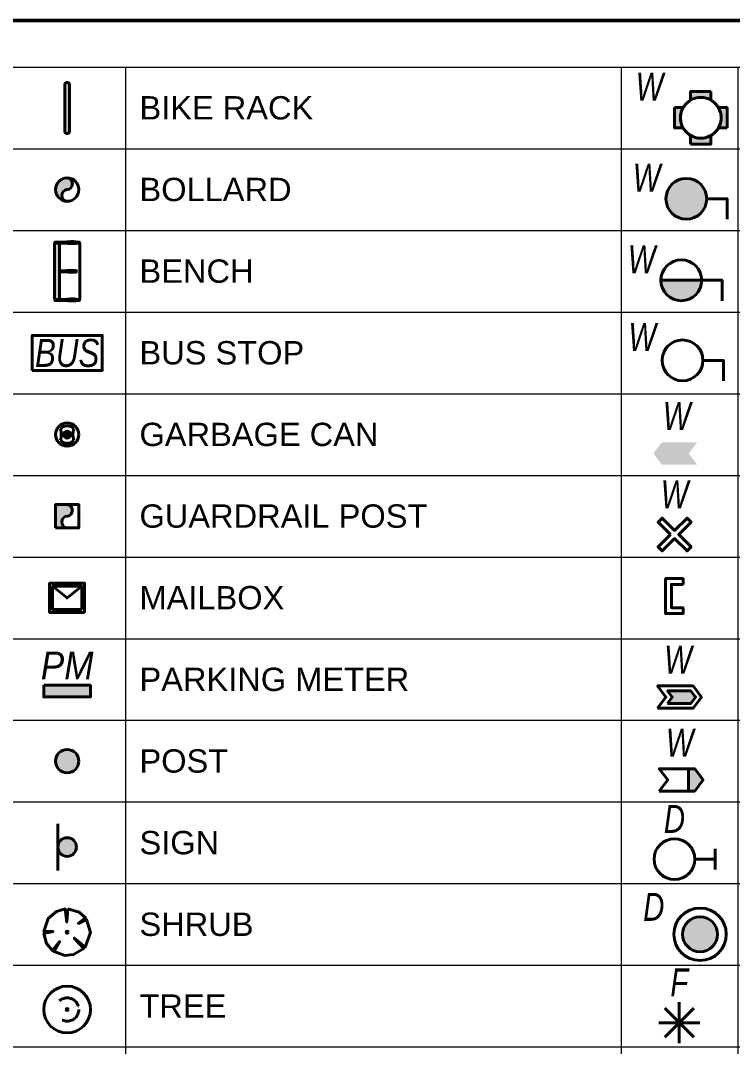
# Model space of a CAD drawing. Extents: x 2.2 to 31, y 0.8 to 21.8.
# Drawn here: x 22.775 to 25.827, y 11.402 to 15.8 of the extents above; entities that cross this region are included whole.
import ezdxf
from ezdxf.enums import TextEntityAlignment as Align

# ---------------------------------------------------------------- set-up
doc = ezdxf.new("R2010")
doc.units = 0
doc.header["$MEASUREMENT"] = 0
doc.linetypes.add('DSHD-5', pattern=[0.046875, 0.03125, -0.015625])
doc.layers.get('0').update_dxf_attribs({"lineweight": 20, "true_color": 0xfaaafa})
doc.layers.get('Defpoints').update_dxf_attribs({"color": 111, "lineweight": 20})
for name, color, linetype, lineweight in [('C-FIRE-SYMB', 160, 'Continuous', 40), ('C-GRAL-SYMB', 240, 'Continuous', 40), ('C-PLNT-SYMB', 80, 'Continuous', 40), ('C-PLNT-TREE', 80, 'Continuous', 40), ('C-PRKG-SYMB', 200, 'Continuous', 40), ('C-SIGN-SYMB', 190, 'Continuous', 40), ('C-SITE-BLRD', 190, 'Continuous', 40), ('C-SITE-BUSW-SYMB', 90, 'Continuous', 40), ('C-SITE-SYMB', 140, 'Continuous', 40), ('C-WATR-SYMB', 150, 'Continuous', 40), ('G-ANNO-TABL', 130, 'Continuous', 40), ('G-ANNO-TTBL', 130, 'Continuous', 50)]:
    doc.layers.add(name, color=color, linetype=linetype, lineweight=lineweight)
doc.layers.add('C-PLNT-TREE-HCRZ', color=253, linetype='DSHD-5', lineweight=20, plot=False)
doc.styles.add('COA', font='arial.ttf')
doc.styles.add('COA_Proposed', font='ariali.ttf', dxfattribs={"height": 2.4})

# ---------------------------------------------------------------- blocks, each defined once
blk = doc.blocks.new('*T183')
at = {"layer": 'Defpoints', "color": 8, "linetype": 'ByBlock', "lineweight": 0, "transparency": 16777216}
for p, q in [((0, 0), (7.875, 0)), ((0, 0), (0, -14.69999999999999)), ((0.5, 0), (0.5, -14.69999999999999)), ((2.625, 0), (2.625, -14.69999999999999)), ((3.125, 0), (3.125, -14.69999999999999)), ((5.25, 0), (5.25, -14.69999999999999)), ((5.75, 0), (5.75, -14.69999999999999)), ((7.875, 0), (7.875, -14.69999999999999)), ((0, -0.3499999999999996), (7.875, -0.3499999999999996)), ((0, -0.6999999999999993), (7.875, -0.6999999999999993)), ((0, -1.049999999999999), (7.875, -1.049999999999999)), ((0, -1.399999999999999), (7.875, -1.399999999999999)), ((0, -1.749999999999998), (7.875, -1.749999999999998)), ((0, -2.099999999999998), (7.875, -2.099999999999998)), ((0, -2.449999999999998), (7.875, -2.449999999999998)), ((0, -2.799999999999997), (7.875, -2.799999999999997)), ((0, -3.149999999999997), (7.875, -3.149999999999997)), ((0, -3.499999999999996), (7.875, -3.499999999999996)), ((0, -3.849999999999996), (7.875, -3.849999999999996)), ((0, -4.199999999999996), (7.875, -4.199999999999996)), ((0, -4.549999999999995), (7.875, -4.549999999999995)), ((0, -4.899999999999995), (7.875, -4.899999999999995)), ((0, -5.249999999999995), (7.875, -5.249999999999995)), ((0, -5.599999999999994), (7.875, -5.599999999999994)), ((0, -5.949999999999994), (7.875, -5.949999999999994)), ((0, -6.299999999999994), (7.875, -6.299999999999994)), ((0, -6.649999999999993), (7.875, -6.649999999999993)), ((0, -6.999999999999993), (7.875, -6.999999999999993)), ((0, -7.349999999999993), (7.875, -7.349999999999993)), ((0, -7.699999999999992), (7.875, -7.699999999999992)), ((0, -8.049999999999992), (7.875, -8.049999999999992)), ((0, -8.399999999999991), (7.875, -8.399999999999991)), ((0, -8.749999999999991), (7.875, -8.749999999999991)), ((0, -9.09999999999999), (7.875, -9.09999999999999)), ((0, -9.44999999999999), (7.875, -9.44999999999999)), ((0, -9.79999999999999), (7.875, -9.79999999999999)), ((0, -10.14999999999999), (7.875, -10.14999999999999)), ((0, -10.49999999999999), (7.875, -10.49999999999999)), ((0, -10.84999999999999), (7.875, -10.84999999999999)), ((0, -11.19999999999999), (7.875, -11.19999999999999)), ((0, -11.54999999999999), (7.875, -11.54999999999999)), ((0, -11.89999999999999), (7.875, -11.89999999999999)), ((0, -12.24999999999999), (7.875, -12.24999999999999)), ((0, -12.59999999999999), (7.875, -12.59999999999999)), ((0, -12.94999999999999), (7.875, -12.94999999999999)), ((0, -13.29999999999999), (7.875, -13.29999999999999)), ((0, -13.64999999999999), (7.875, -13.64999999999999)), ((0, -13.99999999999999), (7.875, -13.99999999999999)), ((0, -14.34999999999999), (7.875, -14.34999999999999)), ((0, -14.69999999999999), (7.875, -14.69999999999999))]:
    blk.add_line(p, q, dxfattribs=at)
at = {"layer": 'G-ANNO-TABL', "color": 0, "transparency": 16777216, "char_height": 0.1, "width": 2.005, "attachment_point": 4, "style": 'COA'}
for s, insert in [('BIKE RACK', (0.5599999999999987, -0.1750000000000007)), ('WATER AF VALVE', (3.184999999999999, -0.1750000000000007)), ('COMMUNICATION PEDESTAL', (5.809999999999999, -0.1750000000000007)), ('BOLLARD', (0.5599999999999987, -0.5250000000000004)), ('WATER AR VALVE AUTO', (3.184999999999999, -0.5250000000000004)), ('COMM. JUNCTION BOX', (5.809999999999999, -0.5250000000000004)), ('BENCH', (0.5599999999999987, -0.875)), ('WATER AR VALVE COMBO', (3.184999999999999, -0.875)), ('COMMUNICATION MANHOLE', (5.809999999999999, -0.875)), ('BUS STOP', (0.5599999999999987, -1.225)), ('WATER AR VALVE MANUAL', (3.184999999999999, -1.225)), ('COMMUNICATION POLE', (5.809999999999999, -1.225)), ('GARBAGE CAN', (0.5599999999999987, -1.574999999999999)), ('WATER BACKFLOW PREV.', (3.184999999999999, -1.574999999999999)), ('COMMUNICATION VAULT', (5.809999999999999, -1.574999999999999)), ('GUARDRAIL POST', (0.5599999999999987, -1.924999999999999)), ('WATER BOUNDARY VALVE', (3.184999999999999, -1.924999999999999)), ('FIBER OPTIC MANHOLE', (5.809999999999999, -1.924999999999999)), ('MAILBOX', (0.5599999999999987, -2.274999999999999)), ('WATR / WWTR CAP', (3.184999999999999, -2.274999999999999)), ('FIBER OPTIC JUNCTION BOX', (5.809999999999999, -2.274999999999999)), ('PARKING METER', (0.5599999999999987, -2.624999999999998)), ('WATER CHECK VLV. SINGLE', (3.184999999999999, -2.624999999999998)), ('ELECTRIC ANCHOR', (5.809999999999999, -2.624999999999998)), ('POST', (0.5599999999999987, -2.974999999999998)), ('WATER CHECK VLV. DOUBLE', (3.184999999999999, -2.974999999999998)), ('ELECTRIC JUNCTION BOX', (5.809999999999999, -2.974999999999998)), ('SIGN', (0.5599999999999987, -3.324999999999998)), ('WATER DRAINAGE VALVE', (3.184999999999999, -3.324999999999998)), ('ELECTRIC LIGHT POLE', (5.809999999999999, -3.324999999999998)), ('SHRUB', (0.5599999999999987, -3.674999999999997)), ('WATER DRAINAGE MANHOLE', (3.184999999999999, -3.674999999999997)), ('ELECTRIC MANHOLE', (5.809999999999999, -3.674999999999997)), ('TREE', (0.5599999999999987, -4.024999999999997)), ('WATER FIRE CONNECTION', (3.184999999999999, -4.024999999999997)), ('ELECTRIC METER', (5.809999999999999, -4.024999999999997)), ('WATER FIRE HYDRANT', (3.184999999999999, -4.374999999999996)), ('ELECTRIC POLE', (5.809999999999999, -4.374999999999996)), ('WATER FLOW METER', (3.184999999999999, -4.724999999999996)), ('ELECTRIC PULL BOX', (5.809999999999999, -4.724999999999996)), ('WATER HANDHOLE', (3.184999999999999, -5.074999999999996)), ('ELECTRIC VAULT', (5.809999999999999, -5.074999999999996)), ('WASTEWATER AR VALVE', (0.5599999999999987, -5.424999999999995)), ('WATER HYD. PRS. RLS. VLV.', (3.184999999999999, -5.424999999999995)), ('ELECTRIC TOWER', (5.809999999999999, -5.424999999999995)), ('WWTR BACKFLOW PRVN.', (0.5599999999999987, -5.774999999999995)), ('WATER MANHOLE', (3.184999999999999, -5.774999999999995)), ('CHILLED WATER MANHOLE', (5.809999999999999, -5.774999999999995)), ('WATR / WWTR MAT. CHANGE', (3.184999999999999, -6.124999999999995)), ('WASTEWATER CLEANOUT', (0.5599999999999987, -6.124999999999995)), ('CHILLED WATER VALVE', (5.809999999999999, -6.124999999999995)), ('WASTEWATER FLOW METER', (0.5599999999999987, -6.474999999999994)), ('WATER METER', (3.184999999999999, -6.474999999999994)), ('NATURAL GAS LIGHT', (5.809999999999999, -6.474999999999994)), ('WWTR LIFT STATION', (0.5599999999999987, -6.824999999999994)), ('WATER MONITOR WELL', (3.184999999999999, -6.824999999999994)), ('NATURAL GAS MANHOLE', (5.809999999999999, -6.824999999999994)), ('WASTEWATER MANHOLE', (0.5599999999999987, -7.174999999999994)), ('WATR / WWTR PLUG', (3.184999999999999, -7.174999999999994)), ('NATURAL GAS METER', (5.809999999999999, -7.174999999999994)), ('WASTEWATER METER', (0.5599999999999987, -7.524999999999993)), ('WATR / WWTR PROJ. SEP.', (3.184999999999999, -7.524999999999993)), ('NATURAL GAS VALVE', (5.809999999999999, -7.524999999999993)), ('WWTR SRVC. CONNECTION', (0.5599999999999987, -7.874999999999992)), ('WATER PRS. RLS. VALVE', (3.184999999999999, -7.874999999999992)), ('NATURAL GAS VENT', (5.809999999999999, -7.874999999999992)), ('WASTEWATER VAULT', (0.5599999999999987, -8.22499999999999)), ('WATER PRS. SUST. VALVE', (3.184999999999999, -8.22499999999999)), ('IRRG. CONTROL VALVE', (5.809999999999999, -8.22499999999999)), ('WASTEWATER VALVE', (0.5599999999999987, -8.57499999999999)), ('WATR / WWTR REDUCER', (3.184999999999999, -8.57499999999999)), ('SPRINKLER CONTROL VALVE', (5.809999999999999, -8.57499999999999)), ('WATER SRVC. CONNECTION', (3.184999999999999, -8.92499999999999)), ('SPRINKLER HEAD', (5.809999999999999, -8.92499999999999)), ('STORM DRAIN AREA INLET', (0.5599999999999987, -9.27499999999999)), ('WATER SHUTOFF VALVE', (3.184999999999999, -9.27499999999999)), ('IRRIGATION HOSE BIB', (5.809999999999999, -9.27499999999999)), ('DRAINAGE ARROW', (0.5599999999999987, -9.62499999999999)), ('WATER VAULT', (3.184999999999999, -9.62499999999999)), ('TRAFFIC SIGNAL MANHOLE', (5.809999999999999, -9.62499999999999)), ('STORM DRAIN CURB INLET', (0.5599999999999987, -9.974999999999989)), ('WATER VALVE', (3.184999999999999, -9.974999999999989)), ('TRAF. SIGNAL CONTROL BOX', (5.809999999999999, -9.974999999999989)), ('STORM DRAIN CLEANOUT', (0.5599999999999987, -10.32499999999999)), ('WATER VAC. RLS. VALVE', (3.184999999999999, -10.32499999999999)), ('TRAFFIC SIGNAL PULL BOX', (5.809999999999999, -10.32499999999999)), ('STORM DRAIN GRATE INLET', (0.5599999999999987, -10.67499999999999)), ('WATER WELL', (3.184999999999999, -10.67499999999999)), ('TRAF. SIGNAL / PED SIGNAL', (5.809999999999999, -10.67499999999999)), ('STORM DRAIN HEADWALL', (0.5599999999999987, -11.02499999999999)), ('TRAF. SIGNAL LIGHT & SIGN.', (5.809999999999999, -11.02499999999999)), ('STORM DRAIN MANHOLE', (0.5599999999999987, -11.37499999999999)), ('TRAF. SIGNAL SIGN. EXTEND.', (5.809999999999999, -11.37499999999999)), ('STORM DRAIN WINGWALL', (0.5599999999999987, -11.72499999999999)), ('RECLAIMED WATER MANH.', (0.5599999999999987, -12.42499999999999)), ('RECLAIMED WATER METER', (0.5599999999999987, -12.77499999999999)), ('RECLAIMED WATER VALVE', (0.5599999999999987, -13.12499999999999))]:
    blk.add_mtext(s, dxfattribs=dict(at, insert=insert))
blk = doc.blocks.new('SITE_BKRK_P')
at = {"linetype": 'ByBlock', "lineweight": -2}
h = blk.add_hatch(color=0, dxfattribs=at)
h.dxf.hatch_style = 1
h.paths.add_polyline_path([(0.2000000000000004, 2, 1), (-0.1999999999999996, 2), (-0.2000000000000004, -2, 1), (0.1999999999999996, -2)])
at = {"color": 0, "linetype": 'ByBlock', "lineweight": -2}
for points in [[(-0.1999999999999997, 2), (-0.2000000000000004, -2)], [(0.2000000000000004, 2), (0.1999999999999997, -2)]]:
    blk.add_lwpolyline(points, dxfattribs=at)
for centre, start, end in [((3.673940397442059e-16, 2), 0, 180), ((-3.673940397442059e-16, -2), 180, 0)]:
    blk.add_arc(centre, 0.2, start, end, dxfattribs=at)
blk = doc.blocks.new('SITE_BLRD_P')
at = {"linetype": 'ByBlock', "lineweight": -2}
h = blk.add_hatch(color=0, dxfattribs=at)
h.dxf.hatch_style = 1
edge = h.paths.add_edge_path()
edge.add_ellipse((-0.003389926523266647, 0.5007464529024334), major_axis=(0, 0.4993485140822253), ratio=0.9011742046075273, start_angle=180, end_angle=360)
edge.add_arc((-2.220446049250313e-16, 1.110223024625157e-16), 1, 89.97554004810198, 180)
edge.add_arc((0, -2.220446049250313e-16), 1, 180, 266.9394738149492)
edge.add_ellipse((-0.003389926523266647, -0.5001407003234446), major_axis=(0, -0.5015386391439691), ratio=0.8972389460721595, start_angle=180, end_angle=353.6205101555203, ccw=False)
at = {"color": 0, "linetype": 'ByBlock', "lineweight": -2}
blk.add_circle((0, -1.818989403545857e-16), 1, dxfattribs=at)
at = {"color": 0, "linetype": 'ByBlock', "lineweight": -2, "extrusion": (0, 0, -1)}
for centre, major_axis, ratio in [((-0.003389926523266647, 0.5007464529024334), (0, 0.4993485140822253), 0.9011742046075273), ((-0.003389926523266647, -0.5001407003234446), (0, -0.5015386391439691), 0.8972389460721595)]:
    blk.add_ellipse(centre, major_axis=major_axis, ratio=ratio, start_param=0, end_param=3.141592653589793, dxfattribs=at)
blk = doc.blocks.new('SITE_BNCH_P')
at = {"linetype": 'ByBlock', "lineweight": -2}
h = blk.add_hatch(color=0, dxfattribs=at)
h.dxf.hatch_style = 1
h.paths.add_polyline_path([(-0.66477920960421, 2.371731267552129, 0.4142135624028763), (-0.6975862740737043, 2.404540869713283), (-1.041590782439167, 2.404554173897554, 0.4142135624163854), (-1.074400384596985, 2.37174710942321), (-1.074583832699395, -2.371663998536339, 0.414213561271814), (-1.041776768348411, -2.404473600689303), (-0.6977722611663814, -2.404486906116145, 0.4142135634013054), (-0.6649626588900532, -2.371679841649991)])
edge = h.paths.add_edge_path()
edge.add_ellipse((0.7682480100214645, 0.05453222542167207), major_axis=(-0.01567998060415523, 6.064156746205169e-07), ratio=0.8326257459805579, start_angle=199.8666469163038, end_angle=262.1931668638703)
edge.add_ellipse((0.4304256434655744, -1.996544425501582), major_axis=(-2.502124564492856, 9.676845871603997e-05), ratio=0.8326257459805579, start_angle=262.1931668638702, end_angle=278.2771290705795)
edge.add_ellipse((-0.2898325813966154, 2.126747322287925), major_axis=(-2.502124564492856, 9.676845871603997e-05), ratio=0.8326257459805579, start_angle=90, end_angle=98.27712907055559, ccw=False)
edge.add_line((-0.2899131420792952, 0.04341399035289362), (-0.6648692556642591, 0.04342849104593227))
edge.add_line((-0.6648692556642591, 0.04342849104593227), (-0.6648726128299961, -0.04337706493637339))
edge.add_line((-0.6648726128299961, -0.04337706493637339), (-0.2899163137842868, -0.04339156656790766))
edge.add_ellipse((-0.2899970827656393, -2.12672489663195), major_axis=(-2.502124564492856, 9.676845871603997e-05), ratio=0.8326257459805579, start_angle=261.7228709294443, end_angle=270.0000000000236, ccw=False)
edge.add_ellipse((0.4305800716496299, 1.996511125471297), major_axis=(-2.502124564492856, 9.676845871603997e-05), ratio=0.8326257459805579, start_angle=81.72287092944431, end_angle=90)
edge.add_ellipse((0.4305800716496299, 1.996511125471297), major_axis=(-2.502124564492856, 9.676845871603997e-05), ratio=0.8326257459805579, start_angle=90, end_angle=97.80683313612968)
edge.add_ellipse((0.7682437892675557, -0.0545916471875335), major_axis=(-0.01567998060415523, 6.064156746205169e-07), ratio=0.8326257459805579, start_angle=97.80683313612978, end_angle=160.133353083698)
edge.add_ellipse((0.5868915892541219, -2.269802394281831e-05), major_axis=(-0.2085103803744047, 8.064038226325086e-06), ratio=0.8326257459805573, start_angle=160.1333530836962, end_angle=199.8666469163038)
h = blk.add_hatch(color=0, dxfattribs=at)
h.dxf.hatch_style = 1
edge = h.paths.add_edge_path()
edge.add_ellipse((0.5869865953326177, 2.456574522026814), major_axis=(-0.2085103803744047, 8.064038226325086e-06), ratio=0.8326257459805573, start_angle=165.5224881275829, end_angle=199.8666469163038)
edge.add_ellipse((0.7683430216878957, 2.511129446403751), major_axis=(-0.01567998060415523, 6.064156746205169e-07), ratio=0.8326257459805579, start_angle=199.866646916302, end_angle=262.1931668638703)
edge.add_ellipse((0.4305206588572961, 0.4600527954804973), major_axis=(-2.502124564492856, 9.676845871603997e-05), ratio=0.8326257459805579, start_angle=262.1931668638703, end_angle=270.0000000000236)
edge.add_ellipse((0.4305206588572961, 0.4600527954804973), major_axis=(-2.502124564492856, 9.676845871603997e-05), ratio=0.8326257459805579, start_angle=270, end_angle=278.2771290705557)
edge.add_ellipse((-0.2897375771807649, 4.583344543270004), major_axis=(-2.502124564492856, 9.676845871603997e-05), ratio=0.8326257459805579, start_angle=90, end_angle=98.27712907055547, ccw=False)
edge.add_line((-0.2898181397228772, 2.500011211335189), (-1.038042502993695, 2.500040147528107))
edge.add_ellipse((-1.038043004202102, 2.48701931496881), major_axis=(-0.01563827852808042, 6.048028669752401e-07), ratio=0.8326257459805578, start_angle=270, end_angle=355.0000000000002)
edge.add_line((-1.053621732721131, 2.488154754068826), (-1.058759494429174, 2.439277059929677))
edge.add_line((-1.058759494429174, 2.439277059929677), (-1.057272624838256, 2.425121328268354))
edge.add_ellipse((-1.041693811046877, 2.426255566597151), major_axis=(-0.01563827852808042, 6.048028669752401e-07), ratio=0.8326257459805578, start_angle=4.999999999999817, end_angle=90)
edge.add_line((-1.041694314621315, 2.413234733271856), (-0.2898216521101119, 2.413205656290137))
edge.add_ellipse((-0.2899020785497886, 0.3298723224874844), major_axis=(-2.502124564492856, 9.676845871603997e-05), ratio=0.8326257459805579, start_angle=261.7228709294443, end_angle=270.0000000000236, ccw=False)
edge.add_ellipse((0.430675083316061, 4.453108346919038), major_axis=(-2.502124564492856, 9.676845871603997e-05), ratio=0.8326257459805579, start_angle=81.72287092944441, end_angle=97.80683313612968)
edge.add_ellipse((0.7683387972086966, 2.402005572397562), major_axis=(-0.01567998060415523, 6.064156746205169e-07), ratio=0.8326257459805579, start_angle=97.80683313612968, end_angle=160.1333530836962)
edge.add_ellipse((0.5869865953326177, 2.456574522026814), major_axis=(-0.2085103803744047, 8.064038226325086e-06), ratio=0.8326257459805573, start_angle=160.1333530836962, end_angle=162.5423985160968)
edge.add_ellipse((0.5869865953326177, 2.456574522026814), major_axis=(-0.2085103803744047, 8.064038226325086e-06), ratio=0.8326257459805573, start_angle=162.5423985160968, end_angle=165.5224881275829)
h = blk.add_hatch(color=0, dxfattribs=at)
h.dxf.hatch_style = 1
edge = h.paths.add_edge_path()
edge.add_ellipse((1.038234214864437, 2.486939016802076), major_axis=(-0.01563827852808042, 6.048028669752401e-07), ratio=0.8326257459805578, start_angle=184.9999999999998, end_angle=270.0000000000236)
edge.add_line((1.038234724300201, 2.49995984889525), (0.7888081220082911, 2.499969496358834))
edge.add_ellipse((0.5869865953326177, 2.456574522026814), major_axis=(-0.2085103803744047, 8.064038226325086e-06), ratio=0.8326257459805573, start_angle=165.5224881275829, end_angle=199.8666469163038, ccw=False)
edge.add_line((0.7888742247117864, 2.413163937224187), (1.041879813464607, 2.413154151818243))
edge.add_ellipse((1.0418803222555, 2.426174986239677), major_axis=(-0.01563827852808042, 6.048028669752401e-07), ratio=0.8326257459805578, start_angle=90, end_angle=175.0000000000002)
edge.add_line((1.057459051194393, 2.425039549737008), (1.058947017054113, 2.439195159422453))
edge.add_line((1.058947017054113, 2.439195159422453), (1.053813025880111, 2.488073261961008))
h = blk.add_hatch(color=0, dxfattribs=at)
h.dxf.hatch_style = 1
edge = h.paths.add_edge_path()
edge.add_ellipse((0.5867965794503358, -2.456619919006022), major_axis=(-0.2085103803744047, 8.064038226325086e-06), ratio=0.8326257459805573, start_angle=160.1333530836962, end_angle=197.4576048678299)
edge.add_ellipse((0.5867965794503358, -2.456619919006022), major_axis=(-0.2085103803744047, 8.064038226325086e-06), ratio=0.8326257459805573, start_angle=197.4576048678299, end_angle=199.8666469163038)
edge.add_ellipse((0.7681530039429687, -2.40206499649173), major_axis=(-0.01567998060415523, 6.064156746205169e-07), ratio=0.8326257459805579, start_angle=199.8666469163038, end_angle=262.1931668638702)
edge.add_ellipse((0.4303306392497239, -4.453141646949323), major_axis=(-2.502124564492856, 9.676845871603997e-05), ratio=0.8326257459805579, start_angle=262.1931668638702, end_angle=278.2771290705795)
edge.add_ellipse((-0.2899275986509819, -0.3298499000911378), major_axis=(-2.502124564492856, 9.676845871603997e-05), ratio=0.8326257459805579, start_angle=90, end_angle=98.27712907055559, ccw=False)
edge.add_line((-0.2900080450424839, -2.413183230633246), (-1.041880974559187, -2.413154152574684))
edge.add_ellipse((-1.041881478133625, -2.426174985899979), major_axis=(-0.01563827852808042, 6.048028669752401e-07), ratio=0.8326257459805578, start_angle=270, end_angle=354.9999999999999)
edge.add_line((-1.057460204388151, -2.425039542976919), (-1.058948167344303, -2.439195159082755))
edge.add_line((-1.058948167344303, -2.439195159082755), (-1.053814177741262, -2.488073265795272))
edge.add_ellipse((-1.038235370742563, -2.486939015996716), major_axis=(-0.01563827852808042, 6.048028669752401e-07), ratio=0.8326257459805578, start_angle=5.00000000000002, end_angle=90)
edge.add_line((-1.038235869492726, -2.499959850884271), (-0.2900113970224546, -2.499988787081413))
edge.add_ellipse((-0.2900920944320704, -4.58332211761403), major_axis=(-2.502124564492856, 9.676845871603997e-05), ratio=0.8326257459805579, start_angle=261.7228709294443, end_angle=270.0000000000236, ccw=False)
edge.add_ellipse((0.4304850655711341, -0.4600860941137981), major_axis=(-2.502124564492856, 9.676845871603997e-05), ratio=0.8326257459805579, start_angle=81.72287092944437, end_angle=90)
edge.add_ellipse((0.4304850655711341, -0.4600860941137981), major_axis=(-2.502124564492856, 9.676845871603997e-05), ratio=0.8326257459805579, start_angle=90, end_angle=97.80683313612975)
edge.add_ellipse((0.7681487831890599, -2.511188868635274), major_axis=(-0.01567998060415523, 6.064156746205169e-07), ratio=0.8326257459805579, start_angle=97.80683313612978, end_angle=160.133353083698)
h = blk.add_hatch(color=0, dxfattribs=at)
h.dxf.hatch_style = 1
edge = h.paths.add_edge_path()
edge.add_line((1.058758340413694, -2.439277058658657), (1.057271473601055, -2.425121337577278))
edge.add_ellipse((1.041692657031397, -2.426255566723114), major_axis=(-0.01563827852808042, 6.048028669752401e-07), ratio=0.8326257459805578, start_angle=185, end_angle=270.0000000000236)
edge.add_line((1.041693166761671, -2.413234734164074), (0.7885730243611282, -2.413224943395764))
edge.add_ellipse((0.5867965794503358, -2.456619919006022), major_axis=(-0.2085103803744047, 8.064038226325086e-06), ratio=0.8326257459805573, start_angle=160.1333530836962, end_angle=197.4576048678299, ccw=False)
edge.add_line((0.7885663068333014, -2.500030499714546), (1.038041345284898, -2.500040147653856))
edge.add_ellipse((1.038041850186622, -2.48701931416345), major_axis=(-0.01563827852808042, 6.048028669752401e-07), ratio=0.8326257459805578, start_angle=90, end_angle=175)
edge.add_line((1.053620576745403, -2.488154756054642), (1.058758340413694, -2.439277058658657))
at = {"color": 0, "linetype": 'ByBlock', "lineweight": -2}
for p, q in [((-1.074400384596985, 2.371747109423211), (-1.074583832699395, -2.371663998536338)), ((-1.053621732373612, 2.488154757374917), (-1.058759494429174, 2.439277059929677)), ((-1.057272624900064, 2.425121328856794), (-1.058759494429174, 2.439277059929677)), ((-0.2898215079712014, 2.413205656284562), (-1.041694314621315, 2.413234733271856)), ((-0.6975862740737044, 2.404540869713283), (-1.041590782439167, 2.404554173897554)), ((-0.2898181496219969, 2.500011211335572), (-1.038042499425267, 2.500040147527969)), ((-0.7711696780100172, 2.500029827076857), (-0.9963183316549005, 2.500038532614624)), ((-0.66477920960421, 2.371731267552129), (-0.6649626588900532, -2.37167984164999)), ((1.064159581076234, 2.40447273483939), (0.7858908085668359, 2.404483500863305)), ((1.0418798230666, 2.413154151817872), (0.7888742252887202, 2.413163937224165)), ((1.038234715915982, 2.499959848895574), (0.7888775836379247, 2.499969493672158)), ((1.053813026854979, 2.488073252679788), (1.058947017054113, 2.439195159422453)), ((1.05745905042701, 2.425039542436586), (1.058947017054113, 2.439195159422453)), ((1.074584766862475, 2.395791776071614), (1.074399450433906, -2.395874886958487)), ((-0.2899131575631377, 0.04341399035349247), (-0.6648692569351435, 0.04342849104598138)), ((-0.2899165140496973, -0.04339156656016199), (-0.6648726134217029, -0.0433770649363505)), ((-1.074575227432152, -2.046818771998486), (-1.074571269311209, -2.046822066086433)), ((-1.05746020444249, -2.425039543493872), (-1.058948167344303, -2.439195159082755)), ((-1.053814179007814, -2.488073253737074), (-1.058948167344303, -2.439195159082755)), ((-0.2900081655042788, -2.413183230628587), (-1.041880974559187, -2.413154152574684)), ((-0.6977722611663815, -2.404486906116145), (-1.041776768348411, -2.404473600689302)), ((-0.2900115219908381, -2.49998878707658), (-1.038235871794108, -2.499959850884182)), ((-0.7713630503788584, -2.499970170403972), (-0.9965117040237419, -2.499961463003559)), ((1.063973597820701, -2.404555040597897), (0.7857048175856437, -2.404544273265582)), ((1.038041347272431, -2.500040147653933), (0.7886842131317287, -2.500030504274332)), ((1.041693163670877, -2.413234734163955), (0.788687567755643, -2.413224947826339)), ((1.053620576495486, -2.488154758432203), (1.058758340413694, -2.439277058658657)), ((1.057271472747229, -2.425121329448419), (1.058758340413694, -2.439277058658657))]:
    blk.add_line(p, q, dxfattribs=at)
for centre, start, end in [((-1.041592051283329, 2.371745840583898), 89.99778411738899, 179.9977841258573), ((-0.697587542917866, 2.371732536399627), 359.9977841115631, 89.99778411738897), ((-1.041775499385739, -2.371665267375652), 179.9977841258573, 269.9977839104245), ((-0.6977709922037092, -2.371678572802493), 269.9977839104245, 359.9977841115631)]:
    blk.add_arc(centre, 0.03280833333819198, start, end, dxfattribs=at)
for centre, major_axis, ratio, start_param, end_param in [((-1.041693811046877, 2.426255566597151), (-0.01563827852808033, 6.048028669752492e-07), 0.832625745980558, 0.08726646259971328, 1.570796326794897), ((-1.038043004202102, 2.48701931496881), (-0.01563827852808033, 6.048028669752492e-07), 0.832625745980558, 4.71238898038469, 6.195918844579873), ((-0.2899020785497886, 0.3298723224874844), (-2.502124564492856, 9.676845871603997e-05), 0.8326257459805579, 4.567925825490954, 4.712388980385102), ((-0.2897375771807649, 4.583344543270004), (-2.502124564492856, 9.676845871603997e-05), 0.8326257459805579, 1.570796326794897, 1.715259481688629), ((0.430675083316061, 4.453108346919038), (-2.502124564492856, 9.676845871603997e-05), 0.8326257459805579, 1.426333171901164, 1.707051269174154), ((0.4305206588572961, 0.4600527954804973), (-2.502124564492856, 9.676845871603997e-05), 0.8326257459805579, 4.71238898038469, 4.856852135278425), ((0.4305206588572961, 0.4600527954804973), (-2.502124564492856, 9.676845871603997e-05), 0.8326257459805579, 4.576134038005431, 4.712388980385102), ((0.7683387972086966, 2.402005572397562), (-0.01567998060415523, 6.064156746205169e-07), 0.8326257459805577, 1.707051269174154, 2.794854253569113), ((0.7683430216878957, 2.511129446403751), (-0.01567998060415523, 6.064156746205169e-07), 0.8326257459805577, 3.488331053610442, 4.576134038005431), ((0.5869865953326177, 2.456574522026814), (-0.2085103803744047, 8.064038226325086e-06), 0.8326257459805574, 2.794854253569113, 3.488331053610472), ((1.038234214864437, 2.486939016802076), (-0.01563827852808033, 6.048028669752492e-07), 0.832625745980558, 3.228859116189506, 4.712388980385102), ((1.0418803222555, 2.426174986239677), (-0.01563827852808033, 6.048028669752492e-07), 0.832625745980558, 1.570796326794897, 3.054326190990079), ((1.064159245800107, 2.395792178868628), (-0.01042551901872024, 4.032019113168334e-07), 0.832625745980557, 3.141592653589793, 4.712388980385102), ((-0.2898325813966154, 2.126747322287925), (-2.502124564492856, 9.676845871603997e-05), 0.8326257459805579, 1.570796326794897, 1.715259481688631), ((0.4304256434655744, -1.996544425501582), (-2.502124564492856, 9.676845871603997e-05), 0.8326257459805579, 4.576134038005431, 4.856852135278841), ((0.7682480100214645, 0.05453222542167207), (-0.01567998060415523, 6.064156746205169e-07), 0.8326257459805577, 3.488331053610473, 4.576134038005431), ((0.5868915892541219, -2.269802394281831e-05), (-0.2085103803744047, 8.064038226325086e-06), 0.8326257459805574, 2.794854253569113, 3.488331053610472), ((-0.2899970827656393, -2.12672489663195), (-2.502124564492856, 9.676845871603997e-05), 0.8326257459805579, 4.567925825490954, 4.712388980385102), ((0.4305800716496299, 1.996511125471297), (-2.502124564492856, 9.676845871603997e-05), 0.8326257459805579, 1.426333171901162, 1.570796326794897), ((0.4305800716496299, 1.996511125471297), (-2.502124564492856, 9.676845871603997e-05), 0.8326257459805579, 1.570796326794897, 1.707051269174154), ((0.7682437892675557, -0.0545916471875335), (-0.01567998060415523, 6.064156746205169e-07), 0.8326257459805577, 1.707051269174156, 2.794854253569144), ((-1.041881478133625, -2.426174985899979), (-0.01563827852808033, 6.048028669752492e-07), 0.832625745980558, 4.71238898038469, 6.195918844579868), ((-1.038235370742563, -2.486939015996716), (-0.01563827852808033, 6.048028669752492e-07), 0.832625745980558, 0.08726646259971683, 1.570796326794897), ((-0.2900920944320704, -4.58332211761403), (-2.502124564492856, 9.676845871603997e-05), 0.8326257459805579, 4.567925825490954, 4.712388980385102), ((-0.2899275986509819, -0.3298499000911378), (-2.502124564492856, 9.676845871603997e-05), 0.8326257459805579, 1.570796326794897, 1.71525948168863), ((0.4304850655711341, -0.4600860941137981), (-2.502124564492856, 9.676845871603997e-05), 0.8326257459805579, 1.426333171901163, 1.570796326794897), ((0.4303306392497239, -4.453141646949323), (-2.502124564492856, 9.676845871603997e-05), 0.8326257459805579, 4.576134038005431, 4.856852135278841), ((0.4304850655711341, -0.4600860941137981), (-2.502124564492856, 9.676845871603997e-05), 0.8326257459805579, 1.570796326794897, 1.707051269174156), ((0.7681487831890599, -2.511188868635274), (-0.01567998060415523, 6.064156746205169e-07), 0.8326257459805577, 1.707051269174156, 2.794854253569144), ((0.7681530039429687, -2.40206499649173), (-0.01567998060415523, 6.064156746205169e-07), 0.8326257459805577, 3.488331053610473, 4.576134038005431), ((0.5867965794503358, -2.456619919006022), (-0.2085103803744047, 8.064038226325086e-06), 0.8326257459805574, 2.794854253569113, 3.488331053610472), ((1.038041850186622, -2.48701931416345), (-0.01563827852808033, 6.048028669752492e-07), 0.832625745980558, 1.570796326794897, 3.054326190990077), ((1.041692657031397, -2.426255566723114), (-0.01563827852808033, 6.048028669752492e-07), 0.832625745980558, 3.228859116189509, 4.712388980385102), ((1.063973933096827, -2.395874483695812), (-0.01042551901872024, 4.032019113168334e-07), 0.832625745980557, 1.570796326794897, 3.141592653589793)]:
    blk.add_ellipse(centre, major_axis=major_axis, ratio=ratio, start_param=start_param, end_param=end_param, dxfattribs=at)
blk = doc.blocks.new('SITE_BUS_P')
at = {"color": 0, "linetype": 'ByBlock', "lineweight": -2}
blk.add_lwpolyline([(-3.000000000000001, 0), (3.000000000000001, 0), (3.000000000000001, 3), (-3.000000000000001, 3)], close=True, dxfattribs=at)
at = {"color": 0, "linetype": 'ByBlock', "lineweight": -2, "style": 'COA_Proposed', "width": 0.8}
blk.add_text('BUS', height=2.4, dxfattribs=at).set_placement((0, 1.5), align=Align.MIDDLE_CENTER)
blk = doc.blocks.new('SITE_GCAN_P')
at = {"linetype": 'ByBlock', "lineweight": -2}
h = blk.add_hatch(color=0, dxfattribs=at)
h.dxf.hatch_style = 1
h.paths.add_polyline_path([(0.3, 0, 1), (-0.3, 0, 1)])
at = {"color": 0, "linetype": 'ByBlock', "lineweight": -2}
for radius in [1, 0.3]:
    blk.add_circle((0, 0), radius, dxfattribs=at)
for centre, radius, start, end in [((0, 0), 0.75, 39.57121945723089, 140.4287805427691), ((-2, 0), 1.5, 341.4266502812568, 18.57334971874323), ((2, 0), 1.5, 161.4266502812568, 198.5733497187432), ((0, 0), 0.75, 219.5712194572309, 320.4287805427691)]:
    blk.add_arc(centre, radius, start, end, dxfattribs=at)
blk = doc.blocks.new('SITE_GRPT_P')
at = {"linetype": 'ByBlock', "lineweight": -2}
h = blk.add_hatch(color=0, dxfattribs=at)
h.dxf.hatch_style = 1
edge = h.paths.add_edge_path()
edge.add_ellipse((-0.003389926523266647, 0.5007464529024334), major_axis=(0, 0.4993485140822253), ratio=0.9011742046075273, start_angle=180, end_angle=358.882547794997)
edge.add_line((0.005385966191072844, 0.9999999999999998), (-1, 0.9999999999999998))
edge.add_line((-1, 0.9999999999999998), (-1, -1))
edge.add_line((-1, -1), (-0.04018424054483327, -1))
edge.add_ellipse((-0.003389926523266647, -0.5001407003234446), major_axis=(0, -0.5015386391439691), ratio=0.8972389460721595, start_angle=180, end_angle=355.309966603586, ccw=False)
at = {"color": 0, "linetype": 'ByBlock', "lineweight": -2}
blk.add_lwpolyline([(-1, -1), (1, -1), (1, 0.9999999999999998), (-1, 0.9999999999999998)], close=True, dxfattribs=at)
at = {"color": 0, "linetype": 'ByBlock', "lineweight": -2, "extrusion": (0, 0, -1)}
for centre, major_axis, ratio in [((-0.003389926523266647, 0.5007464529024334), (0, 0.4993485140822253), 0.9011742046075273), ((-0.003389926523266647, -0.5001407003234446), (0, -0.5015386391439691), 0.8972389460721595)]:
    blk.add_ellipse(centre, major_axis=major_axis, ratio=ratio, start_param=0, end_param=3.141592653589793, dxfattribs=at)
blk = doc.blocks.new('SITE_MAIL_P')
at = {"color": 0, "linetype": 'ByBlock', "lineweight": -2, "flags": 128}
for points in [[(1.5, -1.250000000000001), (1.5, 1.249999999999998), (-1.499999999999998, 1.250000000000001), (-1.500000000000002, -1.249999999999999)], [(1.25, -1.000000000000001), (1.25, 0.9999999999999989), (-1.249999999999999, 1.000000000000001), (-1.250000000000002, -0.9999999999999991)]]:
    blk.add_lwpolyline(points, close=True, dxfattribs=at)
blk.add_lwpolyline([(-1.249999999999999, 1.000000000000001), (-1.249999999999999, 1.000000000000001), (0, 0), (1.25, 0.9999999999999989)], dxfattribs=at)
blk = doc.blocks.new('SITE_PMTR_P')
at = {"linetype": 'ByBlock', "lineweight": -2}
h = blk.add_hatch(color=0, dxfattribs=at)
h.dxf.hatch_style = 1
h.paths.add_polyline_path([(2, 0.4999999999999996), (-2, 0.5000000000000002), (-2, -0.4999999999999996), (2, -0.5000000000000004)])
at = {"color": 0, "linetype": 'ByBlock', "lineweight": -2}
blk.add_lwpolyline([(-2, 0.5000000000000002), (-2, -0.4999999999999996), (2, -0.5000000000000004), (2, 0.4999999999999996)], close=True, dxfattribs=at)
at = {"color": 0, "linetype": 'ByBlock', "lineweight": -2, "style": 'COA_Proposed', "width": 0.9}
blk.add_text('PM', height=2.4, dxfattribs=at).set_placement((0, 1), align=Align.CENTER)
blk = doc.blocks.new('SITE_POST_P')
at = {"linetype": 'ByBlock', "lineweight": -2}
h = blk.add_hatch(color=0, dxfattribs=at)
h.dxf.hatch_style = 1
h.paths.add_polyline_path([(1, -1.942890293094024e-16, 1), (-1, -1.942890293094024e-16, 1)])
at = {"color": 0, "linetype": 'ByBlock', "lineweight": -2}
blk.add_circle((0, -1.818989403545857e-16), 1, dxfattribs=at)
blk = doc.blocks.new('SITE_SIGN_P')
at = {"linetype": 'ByBlock', "lineweight": -2}
h = blk.add_hatch(color=0, dxfattribs=at)
h.dxf.hatch_style = 1
h.paths.add_polyline_path([(-0.7999968077932139, 0, 1), (0.7999968077932138, 0, 1)])
at = {"color": 0, "linetype": 'ByBlock', "lineweight": -2}
blk.add_lwpolyline([(-0.8000000000000004, 2.0002), (-0.8000000000000004, -1.9998)], dxfattribs=at)
blk.add_circle((0, 0), 0.7999968077932139, dxfattribs=at)
blk = doc.blocks.new('PLNT_SHRB_P')
at = {"color": 0, "linetype": 'ByBlock', "lineweight": -2, "flags": 128}
blk.add_lwpolyline([(0.03141666666666667, 0.9950833333333334), (-0.01441666666666667, 0.438), (-0.08358333333333334, 0.9975), (-0.458, 0.89225), (-0.8201666666666668, 0.5815), (-0.9963333333333334, 0.02358333333333333), (-0.6011666666666667, 0.02641666666666667), (-0.99875, -0.05475), (-0.8788333333333335, -0.4780833333333334), (-0.622, -0.7888333333333334), (-0.3209166666666667, -0.40275), (-0.5583333333333335, -0.8328333333333334), (-0.09825, -0.9942500000000001), (0.27375, -0.9600833333333334), (0.71175, -0.70075), (0.3009166666666667, -0.2538333333333334), (0.768, -0.6395000000000001), (1.0015, -0.008583333333333335), (0.8263333333333335, 0.5519166666666667), (0.4848333333333334, 0.37675), (0.7825833333333334, 0.6219166666666667), (0.5085833333333334, 0.8580833333333334), (0.03141666666666667, 0.9950833333333334)], close=True, dxfattribs=at)
at = {"color": 0, "linetype": 'ByBlock', "lineweight": -2}
for radius in [0.04166666666666666, 0.04166666666669621]:
    blk.add_circle((0, 0), radius, dxfattribs=at)
blk = doc.blocks.new('PLNT_TREE_P')
at = {"linetype": 'ByBlock', "lineweight": -2}
h = blk.add_hatch(color=0, dxfattribs=at)
h.dxf.hatch_style = 1
h.paths.add_polyline_path([(0.0416666, 2.185751579730777e-16, 1), (-0.0416666, 2.185751579730777e-16, 1)])
at = {"color": 0, "linetype": 'ByBlock', "lineweight": -2}
for centre, radius in [((3.308722450212111e-32, 1.818989403545857e-16), 1), ((3.970466940254533e-32, 2.182787284255028e-16), 0.0416666)]:
    blk.add_circle(centre, radius, dxfattribs=at)
blk.add_point((0, 0), dxfattribs=at)
at = {"layer": 'C-PLNT-TREE-HCRZ', "color": 0, "lineweight": -2}
blk.add_circle((3.308722450212111e-32, 1.818989403545857e-16), 0.5, dxfattribs=at)
blk = doc.blocks.new('*U294')
at = {"linetype": 'ByBlock', "lineweight": -2}
h = blk.add_hatch(color=0, dxfattribs=at)
h.dxf.hatch_style = 1
h.paths.add_polyline_path([(0.875, 2.25), (-0.875, 2.25), (-0.875, 1.515544456622768, -0.2679491924311227), (0.875, 1.515544456622768)])
h = blk.add_hatch(color=0, dxfattribs=at)
h.dxf.hatch_style = 1
h.paths.add_polyline_path([(-2.25, 0.8750000000000002), (-2.25, -0.8749999999999998), (-1.515544456622768, -0.875, -0.2679491924311227), (-1.515544456622768, 0.875)])
h = blk.add_hatch(color=0, dxfattribs=at)
h.dxf.hatch_style = 1
h.paths.add_polyline_path([(2.25, -0.875), (2.25, 0.875), (1.515544456622767, 0.8750000000000002, -0.2679491924311227), (1.515544456622768, -0.8749999999999998)])
h = blk.add_hatch(color=0, dxfattribs=at)
h.dxf.hatch_style = 1
h.paths.add_polyline_path([(-0.8750000000000003, -2.25), (0.8749999999999997, -2.25), (0.8749999999999999, -1.515544456622768, -0.2679491924311227), (-0.8750000000000001, -1.515544456622768)])
at = {"color": 0, "linetype": 'ByBlock', "lineweight": -2}
for points in [[(0.875, 2.25), (-0.875, 2.25), (-0.875, 1.515544456622768, -0.2679491924311227), (0.875, 1.515544456622768), (0.875, 2.25)], [(-2.25, 0.8750000000000002), (-2.25, -0.8749999999999998), (-1.515544456622768, -0.875, -0.2679491924311227), (-1.515544456622768, 0.875), (-2.25, 0.8750000000000002)], [(2.25, -0.875), (2.25, 0.875), (1.515544456622767, 0.8750000000000002, -0.2679491924311227), (1.515544456622768, -0.8749999999999998), (2.25, -0.875)], [(-0.8750000000000003, -2.25), (0.8749999999999997, -2.25), (0.8749999999999999, -1.515544456622768, -0.2679491924311227), (-0.8750000000000001, -1.515544456622768), (-0.8750000000000003, -2.25)]]:
    blk.add_lwpolyline(points, format="xyb", close=True, dxfattribs=at)
blk.add_circle((0, 0), 1.75, dxfattribs=at)
at = {"color": 0, "linetype": 'ByBlock', "lineweight": -2, "style": 'COA_Proposed', "width": 0.75}
blk.add_text('W', height=2.4, dxfattribs=at).set_placement((-4.391171644137444, 1.47634661288533), align=Align.CENTER)
blk = doc.blocks.new('*U295')
at = {"linetype": 'ByBlock', "lineweight": -2}
h = blk.add_hatch(color=0, dxfattribs=at)
h.dxf.hatch_style = 1
h.paths.add_polyline_path([(1.75, 0, 1), (-1.75, 0, 1)])
at = {"color": 0, "linetype": 'ByBlock', "lineweight": -2, "flags": 128}
blk.add_lwpolyline([(1.75, 9.71445146547012e-17), (3.5, 9.71445146547012e-17), (3.5, -1.75)], dxfattribs=at)
at = {"color": 0, "linetype": 'ByBlock', "lineweight": -2}
blk.add_circle((0, 9.71445146547012e-17), 1.75, dxfattribs=at)
at = {"color": 0, "linetype": 'ByBlock', "lineweight": -2, "style": 'COA_Proposed', "width": 0.75}
blk.add_text('W', height=2.4, dxfattribs=at).set_placement((-3.4, 0.5999999999999996), align=Align.CENTER)
blk = doc.blocks.new('*U296')
at = {"linetype": 'ByBlock', "lineweight": -2}
h = blk.add_hatch(color=0, dxfattribs=at)
h.dxf.hatch_style = 1
h.paths.add_polyline_path([(-1.75, 0, 1), (1.75, 0)])
at = {"color": 0, "linetype": 'ByBlock', "lineweight": -2}
blk.add_lwpolyline([(-1.75, 0, 1), (1.75, 0), (-1.75, 0, 1)], format="xyb", close=True, dxfattribs=at)
at = {"color": 0, "linetype": 'ByBlock', "lineweight": -2, "flags": 128}
blk.add_lwpolyline([(1.75, 0), (3.5, 0), (3.5, -1.75)], dxfattribs=at)
at = {"color": 0, "linetype": 'ByBlock', "lineweight": -2}
blk.add_circle((0, 0), 1.75, dxfattribs=at)
at = {"color": 0, "linetype": 'ByBlock', "lineweight": -2, "style": 'COA_Proposed', "width": 0.75}
blk.add_text('W', height=2.4, dxfattribs=at).set_placement((-3.4, 0.5999999999999996), align=Align.CENTER)
blk = doc.blocks.new('*U297')
at = {"color": 0, "linetype": 'ByBlock', "lineweight": -2, "flags": 128}
blk.add_lwpolyline([(1.75, 0), (3.5, 0), (3.5, -1.75)], dxfattribs=at)
at = {"color": 0, "linetype": 'ByBlock', "lineweight": -2}
blk.add_circle((0, 0), 1.75, dxfattribs=at)
at = {"color": 0, "linetype": 'ByBlock', "lineweight": -2, "style": 'COA_Proposed', "width": 0.75}
blk.add_text('W', height=2.4, dxfattribs=at).set_placement((-3.451060899685672, 0.8049155452642722), align=Align.CENTER)
blk = doc.blocks.new('*U242')
at = {"linetype": 'ByBlock', "lineweight": -2}
h = blk.add_hatch(color=0, dxfattribs=at)
h.dxf.hatch_style = 1
h.paths.add_polyline_path([(1.754536975956905, 0.96), (-1.28, 0.96), (-2, -1.514486120394407e-16), (-1.28, -0.9600000000000004), (1.754536975956905, -0.9600000000000004), (1.034536975956905, -1.514486120394407e-16)])
at = {"color": 0, "linetype": 'ByBlock', "lineweight": -2, "style": 'COA_Proposed', "width": 0.75}
blk.add_text('W', height=2.4, dxfattribs=at).set_placement((0, 2), align=Align.CENTER)
blk = doc.blocks.new('*U298')
at = {"color": 0, "linetype": 'ByBlock', "lineweight": -2, "flags": 128}
blk.add_lwpolyline([(-0.3500000000000001, 2.198129442157284e-16), (-1.412436867076458, -1.062436867076457), (-1.062436867076458, -1.412436867076457), (-4.396258884314569e-16, -0.3499999999999996), (1.062436867076458, -1.412436867076458), (1.412436867076458, -1.062436867076459), (0.3499999999999999, 0), (1.412436867076458, 1.062436867076458), (1.062436867076458, 1.412436867076458), (-2.198129442157284e-16, 0.3499999999999999), (-1.062436867076457, 1.412436867076458), (-1.412436867076457, 1.062436867076458)], close=True, dxfattribs=at)
at = {"color": 0, "linetype": 'ByBlock', "lineweight": -2, "style": 'COA_Proposed', "width": 0.75}
blk.add_text('W', height=2.4, dxfattribs=at).set_placement((0, 2.25), align=Align.CENTER)
blk = doc.blocks.new('WATR_CAP_P')
at = {"color": 0, "linetype": 'ByBlock', "lineweight": -2}
blk.add_lwpolyline([(1.000000000000001, 1), (1, 1.5), (-0.5000000000000004, 1.5), (-0.4999999999999995, -1.5), (1.000000000000001, -1.5), (1.000000000000001, -1), (8.881784197001252e-16, -1), (8.881784197001252e-16, 1)], close=True, dxfattribs=at)
blk = doc.blocks.new('*U299')
at = {"linetype": 'ByBlock', "lineweight": -2}
h = blk.add_hatch(color=0, dxfattribs=at)
h.dxf.hatch_style = 1
h.paths.add_polyline_path([(-0.900017105037049, -0.5360247721085994), (1.099774963464196, -0.5360247721085997), (1.501793542545645, 0), (1.099774963464195, 0.5360247721085997), (-0.9000171050370489, 0.5360247721086), (-0.4979985259555995, 4.104186508720135e-16)])
at = {"color": 0, "linetype": 'ByBlock', "lineweight": -2, "flags": 128}
for points in [[(-1.757061212019758, -0.9613811430899121), (1.281841524119883, -0.9613811430899125), (2.002877381437317, -9.361523767424877e-17), (1.281841524119883, 0.9613811430899125), (-1.757061212019758, 0.9613811430899128), (-1.036025354702323, 2.785430131991057e-16)], [(-0.900017105037049, -0.5360247721085994), (1.099774963464196, -0.5360247721085997), (1.501793542545645, 0), (1.099774963464195, 0.5360247721085997), (-0.9000171050370489, 0.5360247721086), (-0.4979985259555995, 4.104186508720135e-16)]]:
    blk.add_lwpolyline(points, close=True, dxfattribs=at)
at = {"color": 0, "linetype": 'ByBlock', "lineweight": -2, "style": 'COA_Proposed', "width": 0.75}
blk.add_text('W', height=2.4, dxfattribs=at).set_placement((0, 2), align=Align.CENTER)
blk = doc.blocks.new('*U300')
at = {"linetype": 'ByBlock', "lineweight": -2}
h = blk.add_hatch(color=0, dxfattribs=at)
h.dxf.hatch_style = 1
h.paths.add_polyline_path([(0.7499999999999996, -0.959760017649167), (1.279680023532223, -0.959760017649167), (1.999500036769097, -8.879563914239596e-17), (1.279680023532223, 0.959760017649167), (0.7500000000000004, 0.959760017649167)])
at = {"color": 0, "linetype": 'ByBlock', "lineweight": -2, "flags": 128}
for points in [[(-1.754098373969287, -0.9597600176491666), (1.279680023532222, -0.959760017649167), (1.999500036769097, -9.345737932168385e-17), (1.279680023532223, 0.959760017649167), (-1.754098373969287, 0.9597600176491672), (-1.034278360732412, 2.780733210605771e-16)], [(0.7499999999999996, -0.959760017649167), (1.279680023532223, -0.959760017649167), (1.999500036769097, -8.879563914239596e-17), (1.279680023532223, 0.959760017649167), (0.7500000000000004, 0.959760017649167)]]:
    blk.add_lwpolyline(points, close=True, dxfattribs=at)
at = {"color": 0, "linetype": 'ByBlock', "lineweight": -2, "style": 'COA_Proposed', "width": 0.75}
blk.add_text('W', height=2.4, dxfattribs=at).set_placement((0, 2), align=Align.CENTER)
blk = doc.blocks.new('*U301')
at = {"color": 0, "linetype": 'ByBlock', "lineweight": -2, "flags": 128}
for points in [[(1.75, 0), (3.5, 0)], [(3.5, 0.875), (3.5, -0.875)]]:
    blk.add_lwpolyline(points, dxfattribs=at)
at = {"color": 0, "linetype": 'ByBlock', "lineweight": -2}
blk.add_circle((0, 0), 1.75, dxfattribs=at)
at = {"color": 0, "linetype": 'ByBlock', "lineweight": -2, "style": 'COA_Proposed', "width": 0.75}
blk.add_text('D', height=2.4, dxfattribs=at).set_placement((0, 2.25), align=Align.CENTER)
blk = doc.blocks.new('*U302')
at = {"linetype": 'ByBlock', "lineweight": -2}
h = blk.add_hatch(color=0, dxfattribs=at)
h.dxf.hatch_style = 1
edge = h.paths.add_edge_path()
edge.add_arc((1.110223024625157e-16, -2.220446049250313e-16), 1.5, 0, 360)
at = {"color": 0, "linetype": 'ByBlock', "lineweight": -2}
for centre, radius in [((0, 0), 2.25), ((2.220446049250313e-16, -5.551115123125783e-16), 1.5)]:
    blk.add_circle(centre, radius, dxfattribs=at)
at = {"color": 0, "linetype": 'ByBlock', "lineweight": -2, "style": 'COA_Proposed', "width": 0.75}
blk.add_text('D', height=2.4, dxfattribs=at).set_placement((-3.969863295012033, 1.150364117836219), align=Align.CENTER)
blk = doc.blocks.new('*U303')
at = {"color": 0, "linetype": 'ByBlock', "lineweight": -2}
for points in [[(-1.237436867076458, 1.237436867076458), (1.237436867076458, -1.237436867076459)], [(1.237436867076458, 1.237436867076458), (-1.237436867076459, -1.237436867076458)], [(8.036744619404506e-17, 1.75), (-3.482589335075285e-16, -1.75)], [(-1.75, 2.914335439641036e-16), (1.75, -4.85722573273506e-16)]]:
    blk.add_lwpolyline(points, dxfattribs=at)
at = {"color": 0, "linetype": 'ByBlock', "lineweight": -2, "style": 'COA_Proposed', "width": 0.75}
blk.add_text('F', height=2.4, dxfattribs=at).set_placement((0, 2.25), align=Align.CENTER)

msp = doc.modelspace()

# ---------------------------------------------------------------- linework, layer by layer
at = {"layer": 'G-ANNO-TTBL'}
msp.add_lwpolyline([(30.97492954860474, 15.79995039870558), (22.72492954860517, 15.79995039870558)], dxfattribs=at)

# ---------------------------------------------------------------- block references
msp.add_blockref('*T183', (22.72492954860504, 15.59995039870558))
at = {"layer": 'C-FIRE-SYMB', "xscale": 0.05, "yscale": 0.05, "zscale": 0.05}
msp.add_blockref('*U303', (25.59906541330125, 11.50361232102598), dxfattribs=at)
at = {"layer": 'C-GRAL-SYMB', "xscale": 0.05, "yscale": 0.05, "zscale": 0.05}
msp.add_blockref('SITE_GRPT_P', (22.97492954860504, 13.67495039870557), dxfattribs=at)
at = {"layer": 'C-PLNT-SYMB', "xscale": 0.1, "yscale": 0.1, "zscale": 0.1}
msp.add_blockref('PLNT_SHRB_P', (22.97492954860504, 11.89159841654391), dxfattribs=at)
at = {"layer": 'C-PLNT-TREE', "xscale": 0.1, "yscale": 0.1, "zscale": 0.1}
msp.add_blockref('PLNT_TREE_P', (22.97492954860504, 11.56019765532008), dxfattribs=at)
at = {"layer": 'C-PRKG-SYMB', "xscale": 0.05, "yscale": 0.05, "zscale": 0.05}
msp.add_blockref('SITE_PMTR_P', (22.97492954860504, 12.92495039870557), dxfattribs=at)
at = {"layer": 'C-SIGN-SYMB', "xscale": 0.05, "yscale": 0.05, "zscale": 0.05}
msp.add_blockref('SITE_SIGN_P', (22.97492954860504, 12.25683796172745), dxfattribs=at)
at = {"layer": 'C-SITE-BLRD', "xscale": 0.05, "yscale": 0.05, "zscale": 0.05}
msp.add_blockref('SITE_BLRD_P', (22.97509910586324, 15.07488064970458), dxfattribs=at)
at = {"layer": 'C-SITE-BUSW-SYMB', "xscale": 0.05, "yscale": 0.05, "zscale": 0.05}
msp.add_blockref('SITE_BUS_P', (22.97506039116656, 14.30008135549861), dxfattribs=at)
at = {"layer": 'C-SITE-SYMB', "xscale": 0.05, "yscale": 0.05, "zscale": 0.05}
for name, p in [('SITE_BKRK_P', (22.97484228596123, 15.42494163398324)), ('SITE_BNCH_P', (22.97503410518705, 14.72490355671833)), ('SITE_GCAN_P', (22.97492954860504, 14.02495039870557)), ('SITE_MAIL_P', (22.97492954860503, 13.32495039870557)), ('SITE_POST_P', (22.97492954860504, 12.62495039870557))]:
    msp.add_blockref(name, p, dxfattribs=at)
at = {"layer": 'C-WATR-SYMB', "xscale": 0.05, "yscale": 0.05, "zscale": 0.05}
for name, p in [('*U294', (25.69116372560858, 15.38301449971969)), ('*U295', (25.62926985840689, 15.03584670107833)), ('*U296', (25.60781389797707, 14.6862281666608)), ('*U297', (25.61304936574228, 14.34309259430258)), ('*U242', (25.58816043873867, 13.9439209879912)), ('*U298', (25.57911247000349, 13.5964952020539)), ('WATR_CAP_P', (25.56553091596641, 13.33249952437066)), ('*U299', (25.59377188908029, 12.89955108665258)), ('*U300', (25.601171955171, 12.54447270623257)), ('*U301', (25.57834078927912, 12.20483161915901)), ('*U302', (25.68815266197166, 11.88275747145203))]:
    msp.add_blockref(name, p, dxfattribs=at)

doc.saveas('drawing.dxf')
